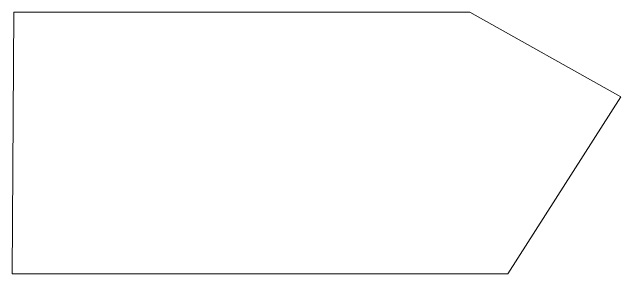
# Model space of a CAD drawing. Header units: inches. Extents: x 4069 to 291496, y -47643 to 12535.
# Drawn here: x 24975.6 to 25389.3, y 1823.1 to 2001.1 of the extents above; entities that cross this region are included whole.
import ezdxf

# ---------------------------------------------------------------- set-up
doc = ezdxf.new("R2010")
doc.units = ezdxf.units.IN
doc.header["$LTSCALE"] = 5
doc.header["$MEASUREMENT"] = 0
doc.layers.add('A-WALL', color=7, linetype='Continuous', lineweight=9)

msp = doc.modelspace()

# ---------------------------------------------------------------- linework, layer by layer
at = {"layer": 'A-WALL', "ltscale": 5}
for p, q in [((24976.75359, 2001.07245), (24975.59138, 1823.07245)), ((24976.75359, 2001.07245), (25286.6645, 2001.07245)), ((25286.6645, 2001.07245), (25389.32735, 1943.41169)), ((25312.6157, 1823.07245), (25389.32735, 1943.41169)), ((24975.59138, 1823.07245), (25312.6157, 1823.07245))]:
    msp.add_line(p, q, dxfattribs=at)
msp.add_lwpolyline([(25389.32735, 1943.41169), (25286.6645, 2001.07245), (24976.75359, 2001.07245), (24975.59138, 1823.07245), (25312.6157, 1823.07245)], close=True, dxfattribs=at)

doc.saveas('drawing.dxf')
